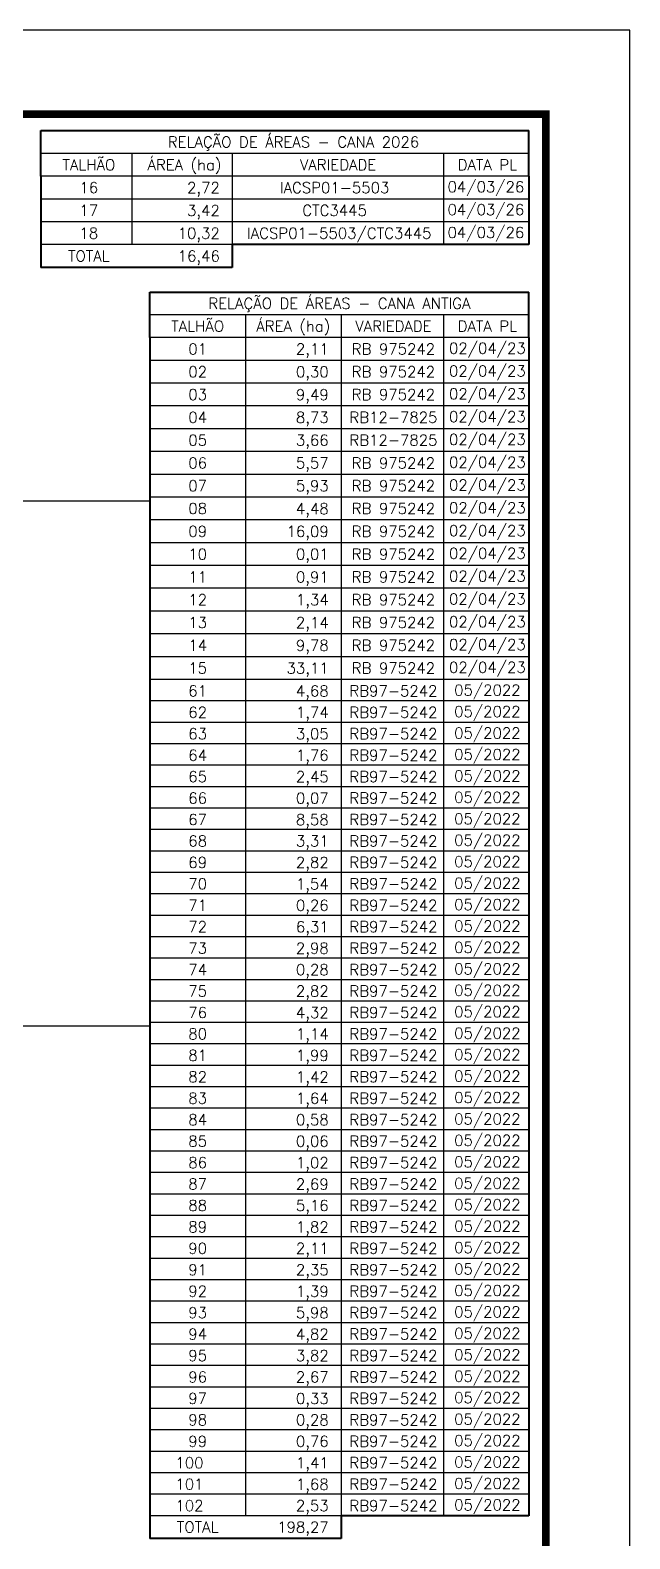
# Model space of a CAD drawing. Extents: x 730929 to 735129, y 7820181 to 7826121.
# Drawn here: x 733701 to 735129, y 7822528 to 7826121 of the extents above; entities that cross this region are included whole.
import ezdxf
from ezdxf.enums import TextEntityAlignment as Align

# ---------------------------------------------------------------- set-up
doc = ezdxf.new("R2010")
doc.units = 0
doc.header["$MEASUREMENT"] = 0
doc.linetypes.add('LIN0', pattern=[0])
for name, color, linetype in [('MALHA', 8, 'Continuous'), ('MARGEM', 5, 'Continuous'), ('QUADRO_DE_AREAS_CANA_2026', 7, 'Continuous'), ('QUADRO_DE_AREAS_CANA_ANTIGA', 7, 'Continuous')]:
    doc.layers.add(name, color=color, linetype=linetype)
doc.styles.add('Simplex', font='simplex.shx')

msp = doc.modelspace()

# ---------------------------------------------------------------- linework, layer by layer
at = {"layer": 'MALHA'}
for points in [[(731128.5, 7825000), (733985.8, 7825000)], [(733219.8, 7823750), (733985.8, 7823750)]]:
    msp.add_lwpolyline(points, dxfattribs=at)
at = {"layer": 'MARGEM', "color": 174, "linetype": 'LIN0', "flags": 128}
msp.add_lwpolyline([(735128.5, 7820180.9), (735128.5, 7826120.9), (730928.5, 7826120.9), (730928.5, 7820180.9)], close=True, dxfattribs=at)
at = {"layer": 'MARGEM', "color": 174, "linetype": 'LIN0', "const_width": 18.2, "flags": 128}
msp.add_lwpolyline([(734928.5, 7820849.7), (734928.5, 7825920.9), (731128.5, 7825920.9), (731128.5, 7820849.7)], close=True, dxfattribs=at)
at = {"layer": 'QUADRO_DE_AREAS_CANA_2026', "color": 174, "linetype": 'ByBlock', "lineweight": 40}
for p, q in [((733726.7, 7825773.1), (733726.7, 7825881.7)), ((733726.7, 7825881.7), (734888.5, 7825881.7)), ((734888.5, 7825773.1), (734888.5, 7825881.7)), ((733726.7, 7825773.1), (733726.7, 7825556)), ((734888.5, 7825773.1), (734888.5, 7825610.3)), ((734182.1, 7825610.3), (734182.1, 7825556)), ((734888.5, 7825610.3), (734182.1, 7825610.3)), ((734182.1, 7825556), (733726.7, 7825556))]:
    msp.add_line(p, q, dxfattribs=at)
at = {"layer": 'QUADRO_DE_AREAS_CANA_2026', "linetype": 'Continuous'}
for p, q in [((734888.5, 7825827.4), (733726.7, 7825827.4)), ((733943.3, 7825827.4), (733943.3, 7825610.3)), ((734182.1, 7825827.4), (734182.1, 7825610.3)), ((734685.3, 7825827.4), (734685.3, 7825610.3)), ((734888.5, 7825773.1), (733726.7, 7825773.1)), ((734888.5, 7825718.9), (733726.7, 7825718.9)), ((734888.5, 7825664.6), (733726.7, 7825664.6)), ((734182.1, 7825610.3), (733726.7, 7825610.3))]:
    msp.add_line(p, q, dxfattribs=at)
at = {"layer": 'QUADRO_DE_AREAS_CANA_ANTIGA', "color": 174, "linetype": 'ByBlock', "lineweight": 40}
for p, q in [((733985.8, 7825388.9), (733985.8, 7825497.4)), ((733985.8, 7825497.4), (734888.5, 7825497.4)), ((734888.5, 7825388.9), (734888.5, 7825497.4)), ((733985.8, 7825388.9), (733985.8, 7822529.1)), ((734888.5, 7825388.9), (734888.5, 7822583.4)), ((734441.2, 7822583.4), (734441.2, 7822529.1)), ((734888.5, 7822583.4), (734441.2, 7822583.4)), ((734441.2, 7822529.1), (733985.8, 7822529.1))]:
    msp.add_line(p, q, dxfattribs=at)
at = {"layer": 'QUADRO_DE_AREAS_CANA_ANTIGA', "linetype": 'Continuous'}
for p, q in [((734888.5, 7825443.2), (733985.8, 7825443.2)), ((734213.5, 7825443.2), (734213.5, 7822583.4)), ((734441.2, 7825443.2), (734441.2, 7822583.4)), ((734685.3, 7825443.2), (734685.3, 7822583.4)), ((734888.5, 7825388.9), (733985.8, 7825388.9)), ((734888.5, 7825334.6), (733985.8, 7825334.6)), ((734888.5, 7825280.3), (733985.8, 7825280.3)), ((734888.5, 7825226), (733985.8, 7825226)), ((734888.5, 7825171.7), (733985.8, 7825171.7)), ((734888.5, 7825117.5), (733985.8, 7825117.5)), ((734888.5, 7825063.2), (733985.8, 7825063.2)), ((734888.5, 7825008.9), (733985.8, 7825008.9)), ((734888.5, 7824954.6), (733985.8, 7824954.6)), ((734888.5, 7824900.3), (733985.8, 7824900.3)), ((734888.5, 7824846.1), (733985.8, 7824846.1)), ((734888.5, 7824791.8), (733985.8, 7824791.8)), ((734888.5, 7824737.5), (733985.8, 7824737.5)), ((734888.5, 7824683.2), (733985.8, 7824683.2)), ((734888.5, 7824628.9), (733985.8, 7824628.9)), ((734888.5, 7824574.6), (733985.8, 7824574.6)), ((734888.5, 7824523.6), (733985.8, 7824523.6)), ((734888.5, 7824472.5), (733985.8, 7824472.5)), ((734888.5, 7824421.5), (733985.8, 7824421.5)), ((734888.5, 7824370.4), (733985.8, 7824370.4)), ((734888.5, 7824319.4), (733985.8, 7824319.4)), ((734888.5, 7824268.3), (733985.8, 7824268.3)), ((734888.5, 7824217.2), (733985.8, 7824217.2)), ((734888.5, 7824166.2), (733985.8, 7824166.2)), ((734888.5, 7824115.1), (733985.8, 7824115.1)), ((734888.5, 7824064.1), (733985.8, 7824064.1)), ((734888.5, 7824013), (733985.8, 7824013)), ((734888.5, 7823961.9), (733985.8, 7823961.9)), ((734888.5, 7823910.9), (733985.8, 7823910.9)), ((734888.5, 7823859.8), (733985.8, 7823859.8)), ((734888.5, 7823808.8), (733985.8, 7823808.8)), ((734888.5, 7823757.7), (733985.8, 7823757.7)), ((734888.5, 7823706.7), (733985.8, 7823706.7)), ((734888.5, 7823655.6), (733985.8, 7823655.6)), ((734888.5, 7823604.5), (733985.8, 7823604.5)), ((734888.5, 7823553.5), (733985.8, 7823553.5)), ((734888.5, 7823502.4), (733985.8, 7823502.4)), ((734888.5, 7823451.4), (733985.8, 7823451.4)), ((734888.5, 7823400.3), (733985.8, 7823400.3)), ((734888.5, 7823349.3), (733985.8, 7823349.3)), ((734888.5, 7823298.2), (733985.8, 7823298.2)), ((734888.5, 7823247.1), (733985.8, 7823247.1)), ((734888.5, 7823196.1), (733985.8, 7823196.1)), ((734888.5, 7823145), (733985.8, 7823145)), ((734888.5, 7823094), (733985.8, 7823094)), ((734888.5, 7823042.9), (733985.8, 7823042.9)), ((734888.5, 7822991.8), (733985.8, 7822991.8)), ((734888.5, 7822940.8), (733985.8, 7822940.8)), ((734888.5, 7822889.7), (733985.8, 7822889.7)), ((734888.5, 7822838.7), (733985.8, 7822838.7)), ((734888.5, 7822787.6), (733985.8, 7822787.6)), ((734888.5, 7822736.6), (733985.8, 7822736.6)), ((734888.5, 7822685.5), (733985.8, 7822685.5)), ((734888.5, 7822634.4), (733985.8, 7822634.4)), ((734441.2, 7822583.4), (733985.8, 7822583.4))]:
    msp.add_line(p, q, dxfattribs=at)

# ---------------------------------------------------------------- texts
at = {"layer": 'QUADRO_DE_AREAS_CANA_2026', "linetype": 'Continuous', "style": 'Simplex'}
for s, p in [('RELAÇÃO DE ÁREAS - CANA 2026', (734327.9, 7825854.6)), ('TALHÃO', (733840.6, 7825800.3)), ('ÁREA (ha)', (734068.3, 7825800.3)), ('VARIEDADE', (734434, 7825800.3)), ('DATA PL', (734789.4, 7825800.3)), ('16', (733840.6, 7825746)), ('IACSP01-5503', (734425.7, 7825746)), ('04/03/26', (734785.9, 7825747.8)), ('17', (733840.6, 7825691.7)), ('CTC3445', (734425.7, 7825691.7)), ('04/03/26', (734785.9, 7825693.5)), ('18', (733840.6, 7825637.4)), ('IACSP01-5503/CTC3445', (734436.7, 7825637.4)), ('04/03/26', (734785.9, 7825639.2)), ('TOTAL', (733840.6, 7825583.2))]:
    msp.add_text(s, height=26, dxfattribs=at).set_placement(p, align=Align.MIDDLE_CENTER)
for s, p in [('2,72', (734152.5, 7825732.9)), ('3,42', (734152.5, 7825678.6)), ('10,32', (734152.5, 7825624.3)), ('16,46', (734152.5, 7825570))]:
    msp.add_text(s, height=26, dxfattribs=at).set_placement(p, align=Align.RIGHT)
at = {"layer": 'QUADRO_DE_AREAS_CANA_ANTIGA', "linetype": 'Continuous', "style": 'Simplex'}
for s, p in [('RELAÇÃO DE ÁREAS - CANA ANTIGA', (734437.2, 7825470.3)), ('TALHÃO', (734099.7, 7825416)), ('ÁREA (ha)', (734327.4, 7825416)), ('VARIEDADE', (734565.8, 7825416)), ('DATA PL', (734789.4, 7825416)), ('01', (734099.7, 7825361.7)), ('RB 975242', (734565.8, 7825361.7)), ('02/04/23', (734789.4, 7825363.5)), ('02', (734099.7, 7825307.5)), ('RB 975242', (734565.8, 7825307.5)), ('02/04/23', (734789.4, 7825309.2)), ('03', (734099.7, 7825253.2)), ('RB 975242', (734565.8, 7825253.2)), ('02/04/23', (734789.4, 7825254.9)), ('04', (734099.7, 7825198.9)), ('RB12-7825', (734565.8, 7825198.9)), ('02/04/23', (734789.4, 7825200.6)), ('05', (734099.7, 7825144.6)), ('RB12-7825', (734565.8, 7825144.6)), ('02/04/23', (734789.4, 7825146.4)), ('06', (734099.7, 7825090.3)), ('RB 975242', (734565.8, 7825090.3)), ('02/04/23', (734789.4, 7825092.1)), ('07', (734099.7, 7825036)), ('RB 975242', (734565.8, 7825036)), ('02/04/23', (734789.4, 7825037.8)), ('08', (734099.7, 7824981.8)), ('RB 975242', (734565.8, 7824981.8)), ('02/04/23', (734789.4, 7824983.5)), ('09', (734099.7, 7824927.5)), ('RB 975242', (734565.8, 7824927.5)), ('02/04/23', (734789.4, 7824929.2)), ('10', (734099.7, 7824873.2)), ('RB 975242', (734565.8, 7824873.2)), ('02/04/23', (734789.4, 7824875)), ('11', (734099.7, 7824818.9)), ('RB 975242', (734565.8, 7824818.9)), ('02/04/23', (734789.4, 7824820.7)), ('12', (734099.7, 7824764.6)), ('RB 975242', (734565.8, 7824764.6)), ('02/04/23', (734789.4, 7824766.4)), ('13', (734099.7, 7824710.4)), ('RB 975242', (734565.8, 7824710.4)), ('02/04/23', (734789.4, 7824712.1)), ('02/04/23', (734789.4, 7824657.8)), ('14', (734099.7, 7824656.1)), ('RB 975242', (734565.8, 7824656.1)), ('15', (734099.7, 7824601.8)), ('RB 975242', (734565.8, 7824601.8)), ('02/04/23', (734789.4, 7824603.5)), ('05/2022', (734789.4, 7824549.3)), ('61', (734099.7, 7824547.5)), ('RB97-5242', (734565.8, 7824547.5)), ('62', (734099.7, 7824496.4)), ('RB97-5242', (734565.8, 7824496.4)), ('05/2022', (734789.4, 7824498.2)), ('63', (734099.7, 7824445.4)), ('RB97-5242', (734565.8, 7824445.4)), ('05/2022', (734789.4, 7824447.1)), ('64', (734099.7, 7824394.3)), ('RB97-5242', (734565.8, 7824394.3)), ('05/2022', (734789.4, 7824396.1)), ('65', (734099.7, 7824343.3)), ('RB97-5242', (734565.8, 7824343.3)), ('05/2022', (734789.4, 7824345)), ('05/2022', (734789.4, 7824294)), ('66', (734099.7, 7824292.2)), ('RB97-5242', (734565.8, 7824292.2)), ('67', (734099.7, 7824241.2)), ('RB97-5242', (734565.8, 7824241.2)), ('05/2022', (734789.4, 7824242.9)), ('68', (734099.7, 7824190.1)), ('RB97-5242', (734565.8, 7824190.1)), ('05/2022', (734789.4, 7824191.9)), ('69', (734099.7, 7824139)), ('RB97-5242', (734565.8, 7824139)), ('05/2022', (734789.4, 7824140.8)), ('70', (734099.7, 7824088)), ('RB97-5242', (734565.8, 7824088)), ('05/2022', (734789.4, 7824089.7)), ('71', (734099.7, 7824036.9)), ('RB97-5242', (734565.8, 7824036.9)), ('05/2022', (734789.4, 7824038.7)), ('72', (734099.7, 7823985.9)), ('RB97-5242', (734565.8, 7823985.9)), ('05/2022', (734789.4, 7823987.6)), ('05/2022', (734789.4, 7823936.6)), ('73', (734099.7, 7823934.8)), ('RB97-5242', (734565.8, 7823934.8)), ('74', (734099.7, 7823883.8)), ('RB97-5242', (734565.8, 7823883.8)), ('05/2022', (734789.4, 7823885.5)), ('75', (734099.7, 7823832.7)), ('RB97-5242', (734565.8, 7823832.7)), ('05/2022', (734789.4, 7823834.5)), ('76', (734099.7, 7823781.6)), ('RB97-5242', (734565.8, 7823781.6)), ('05/2022', (734789.4, 7823783.4)), ('80', (734099.7, 7823730.6)), ('RB97-5242', (734565.8, 7823730.6)), ('05/2022', (734789.4, 7823732.3)), ('81', (734099.7, 7823679.5)), ('RB97-5242', (734565.8, 7823679.5)), ('05/2022', (734789.4, 7823681.3)), ('82', (734099.7, 7823628.5)), ('RB97-5242', (734565.8, 7823628.5)), ('05/2022', (734789.4, 7823630.2)), ('05/2022', (734789.4, 7823579.2)), ('83', (734099.7, 7823577.4)), ('RB97-5242', (734565.8, 7823577.4)), ('84', (734099.7, 7823526.3)), ('RB97-5242', (734565.8, 7823526.3)), ('05/2022', (734789.4, 7823528.1)), ('85', (734099.7, 7823475.3)), ('RB97-5242', (734565.8, 7823475.3)), ('05/2022', (734789.4, 7823477)), ('86', (734099.7, 7823424.2)), ('RB97-5242', (734565.8, 7823424.2)), ('05/2022', (734789.4, 7823426)), ('87', (734099.7, 7823373.2)), ('RB97-5242', (734565.8, 7823373.2)), ('05/2022', (734789.4, 7823374.9)), ('05/2022', (734789.4, 7823323.9)), ('88', (734099.7, 7823322.1)), ('RB97-5242', (734565.8, 7823322.1)), ('89', (734099.7, 7823271.1)), ('RB97-5242', (734565.8, 7823271.1)), ('05/2022', (734789.4, 7823272.8)), ('90', (734099.7, 7823220)), ('RB97-5242', (734565.8, 7823220)), ('05/2022', (734789.4, 7823221.8)), ('91', (734099.7, 7823168.9)), ('RB97-5242', (734565.8, 7823168.9)), ('05/2022', (734789.4, 7823170.7)), ('92', (734099.7, 7823117.9)), ('RB97-5242', (734565.8, 7823117.9)), ('05/2022', (734789.4, 7823119.6)), ('93', (734099.7, 7823066.8)), ('RB97-5242', (734565.8, 7823066.8)), ('05/2022', (734789.4, 7823068.6)), ('94', (734099.7, 7823015.8)), ('RB97-5242', (734565.8, 7823015.8)), ('05/2022', (734789.4, 7823017.5)), ('05/2022', (734789.4, 7822966.5)), ('95', (734099.7, 7822964.7)), ('RB97-5242', (734565.8, 7822964.7)), ('96', (734099.7, 7822913.6)), ('RB97-5242', (734565.8, 7822913.6)), ('05/2022', (734789.4, 7822915.4)), ('97', (734099.7, 7822862.6)), ('RB97-5242', (734565.8, 7822862.6)), ('05/2022', (734789.4, 7822864.4)), ('98', (734099.7, 7822811.5)), ('RB97-5242', (734565.8, 7822811.5)), ('05/2022', (734789.4, 7822813.3)), ('99', (734099.7, 7822760.5)), ('RB97-5242', (734565.8, 7822760.5)), ('05/2022', (734789.4, 7822762.2)), ('100', (734080.2, 7822709.4)), ('RB97-5242', (734565.8, 7822709.4)), ('05/2022', (734789.4, 7822711.2)), ('101', (734080.2, 7822658.4)), ('RB97-5242', (734565.8, 7822658.4)), ('05/2022', (734789.4, 7822660.1)), ('05/2022', (734789.4, 7822609.1)), ('102', (734080.2, 7822607.3)), ('RB97-5242', (734565.8, 7822607.3)), ('TOTAL', (734099.7, 7822556.2))]:
    msp.add_text(s, height=26, dxfattribs=at).set_placement(p, align=Align.MIDDLE_CENTER)
for s, p in [('2,11', (734411.6, 7825348.6)), ('0,30', (734411.6, 7825294.3)), ('9,49', (734411.6, 7825240)), ('8,73', (734411.6, 7825185.8)), ('3,66', (734411.6, 7825131.5)), ('5,57', (734411.6, 7825077.2)), ('5,93', (734411.6, 7825022.9)), ('4,48', (734411.6, 7824968.6)), ('16,09', (734411.6, 7824914.3)), ('0,01', (734411.6, 7824860.1)), ('0,91', (734411.6, 7824805.8)), ('1,34', (734411.6, 7824751.5)), ('2,14', (734411.6, 7824697.2)), ('9,78', (734411.6, 7824642.9)), ('33,11', (734411.6, 7824588.6)), ('1,74', (734411.6, 7824483.3)), ('3,05', (734411.6, 7824432.3)), ('1,76', (734411.6, 7824381.2)), ('2,45', (734411.6, 7824330.1)), ('0,07', (734411.6, 7824279.1)), ('8,58', (734411.6, 7824228)), ('3,31', (734411.6, 7824177)), ('2,82', (734411.6, 7824125.9)), ('1,54', (734411.6, 7824074.8)), ('0,26', (734411.6, 7824023.8)), ('6,31', (734411.6, 7823972.7)), ('2,98', (734411.6, 7823921.7)), ('0,28', (734411.6, 7823870.6)), ('2,82', (734411.6, 7823819.6)), ('4,32', (734411.6, 7823768.5)), ('1,14', (734411.6, 7823717.4)), ('1,99', (734411.6, 7823666.4)), ('1,42', (734411.6, 7823615.3)), ('1,64', (734411.6, 7823564.3)), ('0,58', (734411.6, 7823513.2)), ('0,06', (734411.6, 7823462.1)), ('1,02', (734411.6, 7823411.1)), ('2,69', (734411.6, 7823360)), ('5,16', (734411.6, 7823309)), ('1,82', (734411.6, 7823257.9)), ('2,11', (734411.6, 7823206.9)), ('2,35', (734411.6, 7823155.8)), ('1,39', (734411.6, 7823104.7)), ('5,98', (734411.6, 7823053.7)), ('4,82', (734411.6, 7823002.6)), ('3,82', (734411.6, 7822951.6)), ('2,67', (734411.6, 7822900.5)), ('0,33', (734411.6, 7822849.5)), ('0,28', (734411.6, 7822798.4)), ('0,76', (734411.6, 7822747.3)), ('1,41', (734411.6, 7822696.3)), ('1,68', (734411.6, 7822645.2)), ('2,53', (734411.6, 7822594.2)), ('198,27', (734411.6, 7822543.1))]:
    msp.add_text(s, height=26, dxfattribs=at).set_placement(p, align=Align.RIGHT)
at = {"layer": 'QUADRO_DE_AREAS_CANA_ANTIGA', "style": 'Simplex'}
msp.add_text('4,68', height=26, dxfattribs=at).set_placement((734411.6, 7824534.4), align=Align.RIGHT)

doc.saveas('drawing.dxf')
